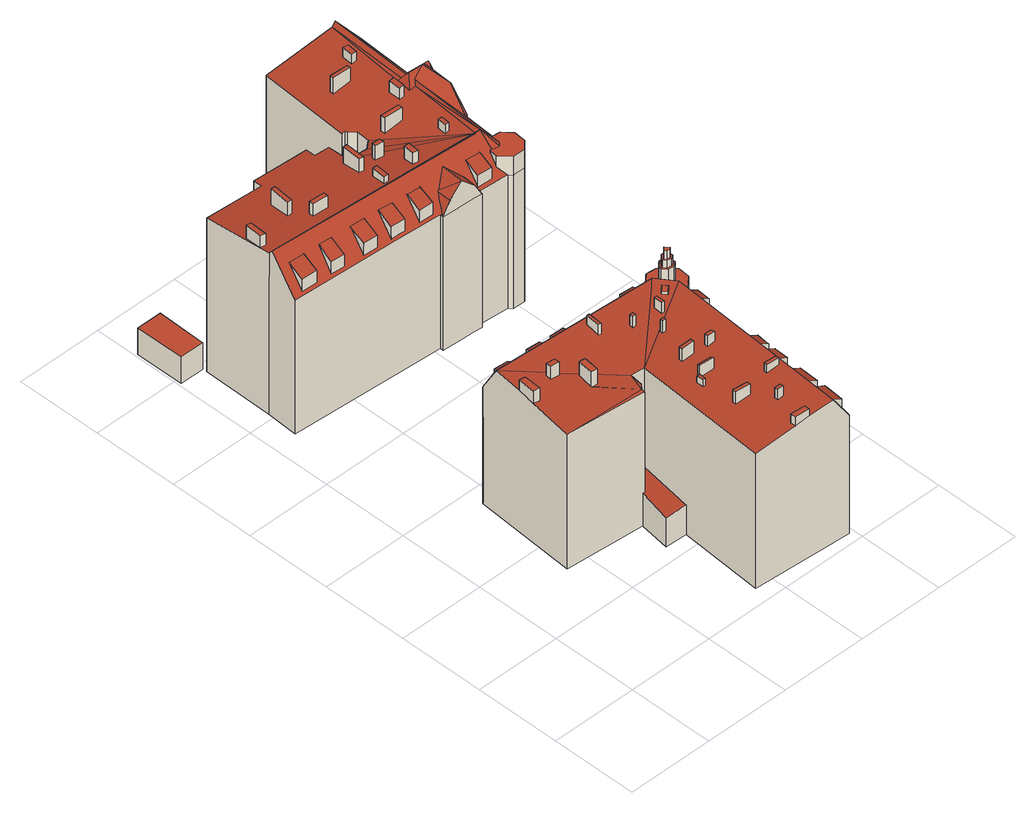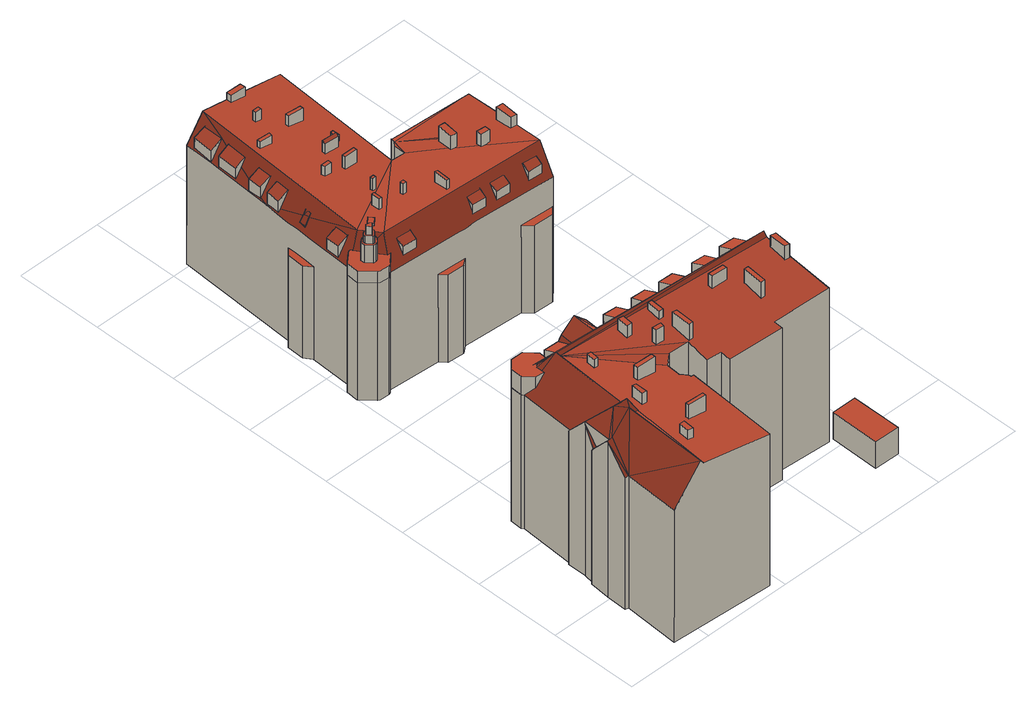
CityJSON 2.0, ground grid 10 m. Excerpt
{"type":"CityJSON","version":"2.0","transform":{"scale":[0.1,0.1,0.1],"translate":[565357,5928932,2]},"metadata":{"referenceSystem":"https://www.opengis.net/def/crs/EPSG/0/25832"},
"CityObjects":{
"building1":{"type":"Building","attributes":{"Grundfläche 2D":"16.423374","Grundhöhe NN":"2.411"},"geometry":[{"type":"Solid","lod":"3","boundaries":[[[[0,1,2,3]],[[4,5,3,2]],[[5,6,0,3]],[[6,7,1,0]],[[7,4,2,1]],[[7,6,5,4]]]],"semantics":{"surfaces":[{"type":"RoofSurface"},{"type":"WallSurface"},{"type":"GroundSurface"}],"values":[[0,1,1,1,1,2]]}}]},
"building2":{"type":"Building","attributes":{"Grundfläche 2D":"441.961709","Grundhöhe NN":"3.149"},"children":["building2-1","building2-2","building2-3","building2-4","building2-5","building2-6","building2-7","building2-8","building2-9","building2-10","building2-11","building2-12","building2-13","building2-14","building2-15","building2-16","building2-17","building2-18","building2-19","building2-20","building2-21","building2-22","building2-23","building2-24","building2-25","building2-26","building2-27","building2-28","building2-29"],"geometry":[{"type":"MultiSurface","lod":"3","boundaries":[[[8,9,10,11,12,13,14,15,16,17,18,19,20,21],[22,23,24,25,26,27,28,29,30]],[[31,32,33,34,35,36,37,38,39,40],[41,42,32]],[[37,36,35,34,33,43,44,38]],[[32,42,41]],[[45,46,32,31]],[[47,33,32]],[[48,44,43]],[[49,48,43,50,51,52]],[[53,54,55,56,57,58,49,59,60,61,62]],[[8,48,63,64,65,66,53,67,68,69,70,71,72,9]],[[57,56,55,54,53,66,65,64,63,48,49,58]],[[21,20,44]],[[44,48,8,21]],[[38,44,20,19,73,74,75,76,77,78]],[[79,80,81,82,83]],[[84,85,86,87]],[[88,89,90,91,92,93,94,95,96]],[[97,98,99,100]],[[10,9,72]],[[10,72,71,70,101,12,11]],[[101,102,103,14,13,12]],[[103,104,15,14]],[[104,105,106,17,16,15]],[[106,107,73,19,18,17]],[[79,83,108,109]],[[80,79,109,110]],[[81,80,110,111]],[[82,81,111,112,70,69,68,67,53,62,61,60,113,108,83]],[[101,70,112,114]],[[115,103,102,101,114,116]],[[104,103,115,117]],[[118,106,105,104,117,119]],[[120,73,107,106,118,121]],[[98,97,122,123,86,85,124,125,78,77,76,75,74,73,120,126]],[[31,40,39,38,78,125,127]],[[46,45,31,127,128,96,95]],[[46,95,94,32]],[[32,94,93,47]],[[47,93,92,33]],[[33,92,91,43]],[[90,89,129,130,50,43,91]],[[60,59,49,52,51,50,130,131,132,113]],[[87,86,123,133]],[[84,87,133,134]],[[85,84,134,124]],[[135,129,89,88]],[[88,96,128,135]],[[99,98,126,136]],[[100,99,136,137]],[[137,122,97,100]],[[113,132,131,130,129,135,128,127,125,124,134,133,123,122,137,136,126,120,121,118,119,117,115,116,114,112,111,110,109,108]]],"semantics":{"surfaces":[{"type":"RoofSurface"},{"type":"WallSurface"},{"type":"GroundSurface"}],"values":[0,0,0,0,0,0,0,0,0,0,0,0,0,0,0,0,0,0,1,1,1,1,1,1,1,1,1,1,1,1,1,1,1,1,1,1,1,1,1,1,1,1,1,1,1,1,1,1,1,1,2]}}]},
"building2-1":{"type":"BuildingInstallation","parents":["building2"],"geometry":[{"type":"MultiSurface","lod":"3","boundaries":[[[138,139,140,141]],[[139,138,142,143]],[[141,140,144,145]],[[138,141,145,142]],[[140,139,143,144]]],"semantics":{"surfaces":[{"type":"RoofSurface"},{"type":"WallSurface"}],"values":[0,1,1,1,1]}}]},
"building2-2":{"type":"BuildingInstallation","parents":["building2"],"geometry":[{"type":"MultiSurface","lod":"3","boundaries":[[[146,147,148,149]],[[149,148,150,151]],[[146,149,151,152]],[[147,146,152,153]],[[148,147,153,150]]],"semantics":{"surfaces":[{"type":"RoofSurface"},{"type":"WallSurface"}],"values":[0,1,1,1,1]}}]},
"building2-3":{"type":"BuildingInstallation","parents":["building2"],"geometry":[{"type":"MultiSurface","lod":"3","boundaries":[[[154,155,156,157,158,159,160,161,162],[163,164,165,166,167,168,169,170,171,172,173,174]],[[157,156,27,26]],[[158,157,26,25]],[[159,158,25,24]],[[160,159,24,23]],[[30,162,161,160,23,22]],[[154,162,30,29]],[[155,154,29,28]],[[156,155,28,27]]],"semantics":{"surfaces":[{"type":"RoofSurface"},{"type":"WallSurface"}],"values":[0,1,1,1,1,1,1,1,1]}}]},
"building2-4":{"type":"BuildingInstallation","parents":["building2"],"geometry":[{"type":"MultiSurface","lod":"3","boundaries":[[[175,176,177,178]],[[178,177,179,180]],[[175,178,180,181]],[[176,175,181,182]],[[177,176,182,179]]],"semantics":{"surfaces":[{"type":"RoofSurface"},{"type":"WallSurface"}],"values":[0,1,1,1,1]}}]},
"building2-5":{"type":"BuildingInstallation","parents":["building2"],"geometry":[{"type":"MultiSurface","lod":"3","boundaries":[[[183,184,185,186,187,188,189]],[[184,183,189,55,190]],[[185,184,190,191]],[[191,54,187,186,185]]],"semantics":{"surfaces":[{"type":"RoofSurface"},{"type":"WallSurface"}],"values":[0,1,1,1]}}]},
"building2-6":{"type":"BuildingInstallation","parents":["building2"],"geometry":[{"type":"MultiSurface","lod":"3","boundaries":[[[192,193,194,195,196,197,198,199,200,201,202]],[[203,195,194,193,204,205]],[[206,197,196,195,203,207]],[[208,209,200,199,198,197,206,210]],[[201,200,209,211]],[[202,201,211,212]],[[204,193,192,202,212,213]]],"semantics":{"surfaces":[{"type":"RoofSurface"},{"type":"WallSurface"}],"values":[0,1,1,1,1,1,1]}}]},
"building2-7":{"type":"BuildingInstallation","parents":["building2"],"geometry":[{"type":"MultiSurface","lod":"3","boundaries":[[[214,215,216,217,218,219,220,221,222,223,224,225],[211,209,208,210,206,207,203,205,204,213,212]],[[169,216,215,214,171,170]],[[217,216,169,168]],[[166,165,220,219,218,217,168,167]],[[221,220,165,164]],[[174,223,222,221,164,163]],[[224,223,174,173]],[[225,224,173,172]],[[214,225,172,171]]],"semantics":{"surfaces":[{"type":"RoofSurface"},{"type":"WallSurface"}],"values":[0,1,1,1,1,1,1,1,1]}}]},
"building2-8":{"type":"BuildingInstallation","parents":["building2"],"geometry":[{"type":"MultiSurface","lod":"3","boundaries":[[[226,227,228,229]],[[229,228,230,231]],[[229,231,226]],[[227,230,228]]],"semantics":{"surfaces":[{"type":"RoofSurface"},{"type":"WallSurface"}],"values":[0,1,1,1]}}]},
"building2-9":{"type":"BuildingInstallation","parents":["building2"],"geometry":[{"type":"MultiSurface","lod":"3","boundaries":[[[232,233,234,235,236,237,238,239,240]],[[233,232,240,241,65]],[[238,237,242]],[[242,66,241,240,239,238]]],"semantics":{"surfaces":[{"type":"RoofSurface"},{"type":"WallSurface"}],"values":[0,1,1,1]}}]},
"building2-10":{"type":"BuildingInstallation","parents":["building2"],"geometry":[{"type":"MultiSurface","lod":"3","boundaries":[[[243,244,245,246]],[[246,245,247,248]],[[243,246,248,249]],[[244,243,249,250]],[[245,244,250,247]]],"semantics":{"surfaces":[{"type":"RoofSurface"},{"type":"WallSurface"}],"values":[0,1,1,1,1]}}]},
"building2-11":{"type":"BuildingInstallation","parents":["building2"],"geometry":[{"type":"MultiSurface","lod":"3","boundaries":[[[251,252,253,254]],[[254,253,255,256]],[[251,254,256,257]],[[252,251,257,258]],[[253,252,258,255]]],"semantics":{"surfaces":[{"type":"RoofSurface"},{"type":"WallSurface"}],"values":[0,1,1,1,1]}}]},
"building2-12":{"type":"BuildingInstallation","parents":["building2"],"geometry":[{"type":"MultiSurface","lod":"3","boundaries":[[[259,260,261,262]],[[262,261,39,40]],[[259,262,40,263]],[[260,259,263,264]],[[261,260,264,39]]],"semantics":{"surfaces":[{"type":"RoofSurface"},{"type":"WallSurface"}],"values":[0,1,1,1,1]}}]},
"building2-13":{"type":"BuildingInstallation","parents":["building2"],"geometry":[{"type":"MultiSurface","lod":"3","boundaries":[[[265,266,267,268]],[[268,267,269,270]],[[265,268,270,271]],[[266,265,271,272]],[[267,266,272,269]]],"semantics":{"surfaces":[{"type":"RoofSurface"},{"type":"WallSurface"}],"values":[0,1,1,1,1]}}]},
"building2-14":{"type":"BuildingInstallation","parents":["building2"],"geometry":[{"type":"MultiSurface","lod":"3","boundaries":[[[273,274,58,275,276,277,278,279,280,281,282]],[[278,283,279]],[[273,282,284,274]],[[279,283,285,280]],[[285,286,284,282,281,280]]],"semantics":{"surfaces":[{"type":"RoofSurface"},{"type":"WallSurface"}],"values":[0,0,1,1,1]}}]},
"building2-15":{"type":"BuildingInstallation","parents":["building2"],"geometry":[{"type":"MultiSurface","lod":"3","boundaries":[[[287,288,289,290]],[[290,289,291,292]],[[287,290,292,293]],[[288,287,293,294]],[[289,288,294,291]]],"semantics":{"surfaces":[{"type":"RoofSurface"},{"type":"WallSurface"}],"values":[0,1,1,1,1]}}]},
"building2-16":{"type":"BuildingInstallation","parents":["building2"],"geometry":[{"type":"MultiSurface","lod":"3","boundaries":[[[295,296,297,298]],[[298,297,299,300]],[[295,298,300,301]],[[296,295,301,302]],[[297,296,302,299]]],"semantics":{"surfaces":[{"type":"RoofSurface"},{"type":"WallSurface"}],"values":[0,1,1,1,1]}}]},
"building2-17":{"type":"BuildingInstallation","parents":["building2"],"geometry":[{"type":"MultiSurface","lod":"3","boundaries":[[[303,304,305,306]],[[307,308,304,303]],[[36,309,305,304,308]],[[310,306,305,309,37]],[[310,307,303,306]]],"semantics":{"surfaces":[{"type":"RoofSurface"},{"type":"WallSurface"}],"values":[0,1,1,1,1]}}]},
"building2-18":{"type":"BuildingInstallation","parents":["building2"],"geometry":[{"type":"MultiSurface","lod":"3","boundaries":[[[311,312,313,314,315]],[[316,314,313,317]],[[315,314,316]],[[317,313,312,311,318]]],"semantics":{"surfaces":[{"type":"RoofSurface"},{"type":"WallSurface"}],"values":[0,1,1,1]}}]},
"building2-19":{"type":"BuildingInstallation","parents":["building2"],"geometry":[{"type":"MultiSurface","lod":"3","boundaries":[[[319,320,321,322]],[[322,321,323,324]],[[319,322,324,325]],[[320,319,325,326]],[[321,320,326,323]]],"semantics":{"surfaces":[{"type":"RoofSurface"},{"type":"WallSurface"}],"values":[0,1,1,1,1]}}]},
"building2-20":{"type":"BuildingInstallation","parents":["building2"],"geometry":[{"type":"MultiSurface","lod":"3","boundaries":[[[327,328,329,330,331,332,333]],[[331,330,334,335]],[[333,332,331,335,336,337]],[[334,330,329]]],"semantics":{"surfaces":[{"type":"RoofSurface"},{"type":"WallSurface"}],"values":[0,1,1,1]}}]},
"building2-21":{"type":"BuildingInstallation","parents":["building2"],"geometry":[{"type":"MultiSurface","lod":"3","boundaries":[[[338,339,340,341]],[[51,52,339,338]],[[340,339,52,342]],[[343,341,340,342]],[[343,51,338,341]]],"semantics":{"surfaces":[{"type":"RoofSurface"},{"type":"WallSurface"}],"values":[0,1,1,1,1]}}]},
"building2-22":{"type":"BuildingInstallation","parents":["building2"],"geometry":[{"type":"MultiSurface","lod":"3","boundaries":[[[344,345,346,347,348,349,350]],[[41,42,351,348,347,346]],[[352,350,349,348,351,34]],[[353,345,344,350,352,35]],[[346,345,353,41]]],"semantics":{"surfaces":[{"type":"RoofSurface"},{"type":"WallSurface"}],"values":[0,1,1,1,1]}}]},
"building2-23":{"type":"BuildingInstallation","parents":["building2"],"geometry":[{"type":"MultiSurface","lod":"3","boundaries":[[[354,355,356,357,358,359,360,361,362]],[[363,361,360]],[[356,364,365,366,359,358,357,356,355]],[[360,359,366,363]]],"semantics":{"surfaces":[{"type":"RoofSurface"},{"type":"WallSurface"}],"values":[0,1,1,1]}}]},
"building2-24":{"type":"BuildingInstallation","parents":["building2"],"geometry":[{"type":"MultiSurface","lod":"3","boundaries":[[[367,368,369,370,371,372,373]],[[371,370,374,375]],[[375,372,371]],[[376,374,370,369,368]]],"semantics":{"surfaces":[{"type":"RoofSurface"},{"type":"WallSurface"}],"values":[0,1,1,1]}}]},
"building2-25":{"type":"BuildingInstallation","parents":["building2"],"geometry":[{"type":"MultiSurface","lod":"3","boundaries":[[[377,378,379,380]],[[380,379,381,382]],[[377,380,382,383]],[[378,377,383,384]],[[379,378,384,381]]],"semantics":{"surfaces":[{"type":"RoofSurface"},{"type":"WallSurface"}],"values":[0,1,1,1,1]}}]},
"building2-26":{"type":"BuildingInstallation","parents":["building2"],"geometry":[{"type":"MultiSurface","lod":"3","boundaries":[[[385,386,387,388]],[[388,387,389,390]],[[385,388,390,391]],[[386,385,391,392]],[[387,386,392,389]]],"semantics":{"surfaces":[{"type":"RoofSurface"},{"type":"WallSurface"}],"values":[0,1,1,1,1]}}]},
"building2-27":{"type":"BuildingInstallation","parents":["building2"],"geometry":[{"type":"MultiSurface","lod":"3","boundaries":[[[393,394,395,396]],[[397,398,396,395]],[[393,396,398,399]],[[399,400,394,393]],[[395,394,400,397]]],"semantics":{"surfaces":[{"type":"RoofSurface"},{"type":"WallSurface"}],"values":[0,1,1,1,1]}}]},
"building2-28":{"type":"BuildingInstallation","parents":["building2"],"geometry":[{"type":"MultiSurface","lod":"3","boundaries":[[[401,402,403,404,405,406,407,408,409]],[[404,403,402,57,410]],[[405,404,410,411]],[[406,405,411,56,407]]],"semantics":{"surfaces":[{"type":"RoofSurface"},{"type":"WallSurface"}],"values":[0,1,1,1]}}]},
"building2-29":{"type":"BuildingInstallation","parents":["building2"],"geometry":[{"type":"MultiSurface","lod":"3","boundaries":[[[412,413,414,415]],[[416,417,418,413,412,419]],[[420,421,415,414]],[[422,423,63,420,414,413,418,417]],[[421,64,424,419,412,415]],[[424,422,417,416,419]]],"semantics":{"surfaces":[{"type":"RoofSurface"},{"type":"WallSurface"}],"values":[0,0,1,1,1,1]}}]},
"building3":{"type":"Building","attributes":{"Grundfläche 2D":"478.267609","Grundhöhe NN":"2.138"},"children":["building3-1","building3-2","building3-3","building3-4","building3-5","building3-6","building3-7","building3-8","building3-9","building3-10","building3-11","building3-12","building3-13","building3-14","building3-15","building3-16","building3-17","building3-18","building3-19","building3-20"],"geometry":[{"type":"Solid","lod":"3","boundaries":[[[[425,426,427,428,429,430,431,432,433,434]],[[435,436,429,428,427]],[[426,425,434,433,437,438,439,440]],[[441,435,427]],[[429,436,435,442,443]],[[444,445,442]],[[429,443,442,445,446]],[[445,447,448,429,446]],[[449,450,447]],[[448,447,450,451]],[[452,453,454,448,451]],[[455,456,457,458,459,460,461]],[[458,457,462]],[[461,463,455]],[[464,463,461]],[[463,465,455]],[[451,465,452]],[[452,465,466,467]],[[455,465,451]],[[468,469,463]],[[469,465,463]],[[469,470,466,465]],[[470,467,466]],[[471,454,453,467,470,472,473,474,475,476,477,478]],[[479,471,478]],[[480,471,479]],[[480,481,482,483,484,485,486,487,471]],[[430,471,487]],[[429,471,430]],[[452,467,453]],[[451,456,455]],[[451,450,456]],[[454,429,448]],[[454,471,429]],[[456,450,462,457]],[[433,432,431,488,489]],[[437,433,489,490]],[[491,492,440,439,438,437,490,493]],[[426,440,492,494]],[[427,426,494,495]],[[441,427,495,496]],[[435,441,496,497]],[[442,435,497,498]],[[444,442,498,499]],[[445,444,499,500]],[[447,445,500,501]],[[449,447,501,502]],[[462,450,449,502,503]],[[458,462,503,504]],[[459,458,504,505]],[[506,461,460,459,505,507]],[[464,461,506,508]],[[463,464,508,509]],[[468,463,509,510]],[[511,473,472,470,469,468,510,512]],[[474,473,511,513]],[[475,474,513,514]],[[476,475,514,515]],[[477,476,515,516]],[[478,477,516,517]],[[479,478,517,518]],[[480,479,518,519]],[[481,480,519,520]],[[482,481,520,521]],[[483,482,521,522]],[[484,483,522,523]],[[485,484,523,524]],[[486,485,524,525]],[[488,431,430,487,526]],[[487,486,525,526]],[[521,520,519,518,517,516,515,514,513,511,512,510,509,508,506,507,505,504,503,502,501,500,499,498,497,496,495,494,492,491,493,490,489,488,526,525,524,523,522]]]],"semantics":{"surfaces":[{"type":"RoofSurface"},{"type":"WallSurface"},{"type":"GroundSurface"}],"values":[[0,0,0,0,0,0,0,0,0,0,0,0,0,0,0,0,0,0,0,0,0,0,0,0,0,0,0,0,0,0,0,0,0,0,1,1,1,1,1,1,1,1,1,1,1,1,1,1,1,1,1,1,1,1,1,1,1,1,1,1,1,1,1,1,1,1,1,1,1,1,2]]}}]},
"building3-1":{"type":"BuildingInstallation","parents":["building3"],"geometry":[{"type":"MultiSurface","lod":"3","boundaries":[[[527,528,529,530]],[[530,529,531,532]],[[532,533,527,530]],[[533,534,528,527]],[[529,528,534,531]]],"semantics":{"surfaces":[{"type":"RoofSurface"},{"type":"WallSurface"}],"values":[0,1,1,1,1]}}]},
"building3-2":{"type":"BuildingInstallation","parents":["building3"],"geometry":[{"type":"MultiSurface","lod":"3","boundaries":[[[535,536,537,538]],[[538,537,539,540]],[[540,541,535,538]],[[536,535,541,542]],[[542,539,537,536]]],"semantics":{"surfaces":[{"type":"RoofSurface"},{"type":"WallSurface"}],"values":[0,1,1,1,1]}}]},
"building3-3":{"type":"BuildingInstallation","parents":["building3"],"geometry":[{"type":"MultiSurface","lod":"3","boundaries":[[[543,544,545,546]],[[546,545,547,548]],[[543,546,548,549]],[[544,543,549,550]],[[545,544,550,547]]],"semantics":{"surfaces":[{"type":"RoofSurface"},{"type":"WallSurface"}],"values":[0,1,1,1,1]}}]},
"building3-4":{"type":"BuildingInstallation","parents":["building3"],"geometry":[{"type":"MultiSurface","lod":"3","boundaries":[[[440,551,552,553]],[[554,555,556,553,552,557,558]],[[556,555,559,560]],[[556,560,561,562]],[[563,437,562,561,564,565]],[[440,425,551]],[[566,434,437,563,565,564]],[[437,438,439,440,553,556,562]]],"semantics":{"surfaces":[{"type":"RoofSurface"},{"type":"WallSurface"}],"values":[0,0,0,0,0,1,1,1]}}]},
"building3-5":{"type":"BuildingInstallation","parents":["building3"],"geometry":[{"type":"MultiSurface","lod":"3","boundaries":[[[567,568,569,570,571,572]],[[567,573,568]],[[570,569,568,573,574,575]],[[570,575,571]]],"semantics":{"surfaces":[{"type":"RoofSurface"},{"type":"WallSurface"}],"values":[0,1,1,1]}}]},
"building3-6":{"type":"BuildingInstallation","parents":["building3"],"geometry":[{"type":"MultiSurface","lod":"3","boundaries":[[[576,577,578,579]],[[576,579,580]],[[581,577,576,580,582]],[[577,581,583,578]]],"semantics":{"surfaces":[{"type":"RoofSurface"},{"type":"WallSurface"}],"values":[0,1,1,1]}}]},
"building3-7":{"type":"BuildingInstallation","parents":["building3"],"geometry":[{"type":"MultiSurface","lod":"3","boundaries":[[[584,585,586,587]],[[587,586,588,589]],[[584,587,589,590]],[[585,584,590,591]]],"semantics":{"surfaces":[{"type":"RoofSurface"},{"type":"WallSurface"}],"values":[0,1,1,1]}}]},
"building3-8":{"type":"BuildingInstallation","parents":["building3"],"geometry":[{"type":"MultiSurface","lod":"3","boundaries":[[[592,593,594,595]],[[594,593,596,597]],[[595,594,597,598]],[[593,592,599,596]]],"semantics":{"surfaces":[{"type":"RoofSurface"},{"type":"WallSurface"}],"values":[0,1,1,1]}}]},
"building3-9":{"type":"BuildingInstallation","parents":["building3"],"geometry":[{"type":"MultiSurface","lod":"3","boundaries":[[[600,601,602,603]],[[603,602,604,605]],[[600,603,605,606]],[[601,600,606,607]],[[602,601,607,604]]],"semantics":{"surfaces":[{"type":"RoofSurface"},{"type":"WallSurface"}],"values":[0,1,1,1,1]}}]},
"building3-10":{"type":"BuildingInstallation","parents":["building3"],"geometry":[{"type":"MultiSurface","lod":"3","boundaries":[[[608,609,610,611]],[[611,610,612,613]],[[608,611,613,614]],[[609,608,614,615]],[[610,609,615,612]]],"semantics":{"surfaces":[{"type":"RoofSurface"},{"type":"WallSurface"}],"values":[0,1,1,1,1]}}]},
"building3-11":{"type":"BuildingInstallation","parents":["building3"],"geometry":[{"type":"MultiSurface","lod":"3","boundaries":[[[616,617,618,619]],[[619,618,620,621]],[[616,619,621,622]],[[617,616,622,623]],[[618,617,623,620]]],"semantics":{"surfaces":[{"type":"RoofSurface"},{"type":"WallSurface"}],"values":[0,1,1,1,1]}}]},
"building3-12":{"type":"BuildingInstallation","parents":["building3"],"geometry":[{"type":"MultiSurface","lod":"3","boundaries":[[[624,625,626,627,628,446,443,436,428,629,630,631,632]],[[633,630,629]],[[435,442,625,624]],[[442,444,626,625]],[[626,444,445,634,627]],[[634,635,628,627]],[[633,636,631,630]],[[427,441,632,631,636]],[[624,632,441,435]]],"semantics":{"surfaces":[{"type":"RoofSurface"},{"type":"WallSurface"}],"values":[0,1,1,1,1,1,1,1,1]}}]},
"building3-13":{"type":"BuildingInstallation","parents":["building3"],"geometry":[{"type":"MultiSurface","lod":"3","boundaries":[[[637,638,639,640]],[[640,639,641,642]],[[637,640,642,643]],[[638,637,643,644]],[[639,638,644,641]]],"semantics":{"surfaces":[{"type":"RoofSurface"},{"type":"WallSurface"}],"values":[0,1,1,1,1]}}]},
"building3-14":{"type":"BuildingInstallation","parents":["building3"],"geometry":[{"type":"MultiSurface","lod":"3","boundaries":[[[645,646,647,648]],[[648,647,649,650]],[[645,648,650,651]],[[646,645,651,652]],[[647,646,652,649]]],"semantics":{"surfaces":[{"type":"RoofSurface"},{"type":"WallSurface"}],"values":[0,1,1,1,1]}}]},
"building3-15":{"type":"BuildingInstallation","parents":["building3"],"geometry":[{"type":"MultiSurface","lod":"3","boundaries":[[[653,654,655,656]],[[656,655,657,658]],[[653,656,658,659]],[[654,653,659,660]],[[655,654,660,657]]],"semantics":{"surfaces":[{"type":"RoofSurface"},{"type":"WallSurface"}],"values":[0,1,1,1,1]}}]},
"building3-16":{"type":"BuildingInstallation","parents":["building3"],"geometry":[{"type":"MultiSurface","lod":"3","boundaries":[[[661,662,663,664]],[[661,664,665,666]],[[661,666,667,662]],[[664,663,668,665]]],"semantics":{"surfaces":[{"type":"RoofSurface"},{"type":"WallSurface"}],"values":[0,1,1,1]}}]},
"building3-17":{"type":"BuildingInstallation","parents":["building3"],"geometry":[{"type":"MultiSurface","lod":"3","boundaries":[[[669,670,671,672]],[[672,671,673,674]],[[669,672,674,675]],[[670,669,675,676]],[[671,670,676,673]]],"semantics":{"surfaces":[{"type":"RoofSurface"},{"type":"WallSurface"}],"values":[0,1,1,1,1]}}]},
"building3-18":{"type":"BuildingInstallation","parents":["building3"],"geometry":[{"type":"MultiSurface","lod":"3","boundaries":[[[677,678,679,680]],[[681,678,677]],[[679,678,681,682]],[[682,680,679]]],"semantics":{"surfaces":[{"type":"RoofSurface"},{"type":"WallSurface"}],"values":[0,1,1,1]}}]},
"building3-19":{"type":"BuildingInstallation","parents":["building3"],"geometry":[{"type":"MultiSurface","lod":"3","boundaries":[[[683,684,685,686]],[[686,685,687,688]],[[683,686,688,689]],[[684,683,689,690]],[[685,684,690,687]]],"semantics":{"surfaces":[{"type":"RoofSurface"},{"type":"WallSurface"}],"values":[0,1,1,1,1]}}]},
"building3-20":{"type":"BuildingInstallation","parents":["building3"],"geometry":[{"type":"MultiSurface","lod":"3","boundaries":[[[691,692,693,694]],[[694,693,695,696]],[[691,694,696,697]],[[692,691,697,698]],[[693,692,698,695]]],"semantics":{"surfaces":[{"type":"RoofSurface"},{"type":"WallSurface"}],"values":[0,1,1,1,1]}}]}
},
"vertices":[
[29,591,37],[30,648,37],[1,648,37],[1,591,37],[1,648,4],[1,591,4],[29,591,4],[30,648,4],
[291,225,171],[291,223,171],[294,223,171],[299,227,171],[307,234,171],[308,246,171],[308,248,171],[295,262,171],[293,263,171],[282,264,171],[280,263,171],[268,252,171],[272,252,171],[285,234,171],[284,250,171],[286,251,171],[289,251,171],[295,244,171],[295,240,171],[290,236,171],[283,237,171],[279,242,171],[280,246,171],[68,153,178],[162,150,176],[167,169,178],[137,196,182],[133,200,182],[116,215,184],[112,219,185],[75,253,189],[73,221,186],[71,201,184],[128,182,181],[129,182,180],[183,168,178],[267,242,189],[159,146,176],[161,145,176],[166,155,177],[282,222,189],[267,5,189],[172,11,178],[221,8,184],[238,7,186],[293,114,158],[291,105,160],[287,89,165],[282,70,170],[277,47,177],[274,36,180],[269,5,186],[287,4,158],[288,37,158],[289,47,158],[288,165,172],[288,158,170],[291,130,162],[292,119,159],[295,145,157],[295,157,157],[296,172,157],[299,227,157],[299,227,158],[294,223,167],[277,260,157],[192,265,157],[185,266,157],[171,266,157],[155,267,157],[76,272,156],[302,152,126],[303,172,126],[297,180,126],[295,157,126],[295,145,126],[85,280,120],[77,272,120],[116,270,120],[107,279,120],[154,110,47],[179,109,48],[179,110,48],[183,168,55],[167,169,55],[166,155,53],[162,150,53],[161,145,52],[159,146,52],[185,266,120],[218,264,120],[212,271,120],[193,272,120],[307,234,157],[308,246,157],[308,248,157],[295,262,157],[293,263,157],[282,264,157],[280,263,157],[295,145,11],[302,152,11],[303,172,11],[297,180,11],[299,227,11],[287,4,11],[307,234,11],[308,248,11],[308,246,11],[295,262,11],[282,264,11],[293,263,11],[277,260,11],[280,263,11],[185,266,11],[116,270,11],[77,272,11],[76,272,11],[218,264,11],[68,153,11],[159,146,11],[179,109,11],[172,11,11],[267,5,11],[269,5,11],[107,279,11],[85,280,11],[154,110,11],[212,271,11],[193,272,11],
[201,109,189],[204,109,189],[205,117,189],[201,117,189],[201,109,181],[204,109,181],[205,117,181],[201,117,181],
[266,228,190],[259,222,190],[263,217,190],[270,223,190],[263,217,187],[270,223,188],[266,228,188],[259,222,187],
[279,242,193],[283,237,193],[290,236,193],[295,240,193],[295,244,193],[289,251,193],[286,251,193],[284,250,193],[280,246,193],[285,248,193],[286,249,193],[288,249,193],[288,248,193],[292,244,193],[293,243,193],[293,241,193],[291,239,193],[289,238,193],[284,239,193],[281,243,193],[282,245,193],
[234,48,198],[234,44,198],[241,44,198],[241,48,198],[241,44,186],[241,48,186],[234,48,185],[234,44,185],
[287,89,175],[291,89,173],[291,105,173],[291,105,174],[279,106,180],[279,100,180],[278,90,180],[291,89,159],[291,105,159],
[286,241,212],[289,240,212],[290,241,212],[291,242,212],[289,244,212],[287,247,212],[286,246,212],[285,245,212],[284,244,212],[283,243,212],[285,241,212],[291,242,202],[289,240,202],[290,241,202],[287,247,202],[289,244,202],[285,245,202],[284,244,202],[286,246,202],[283,243,202],[285,241,202],[286,241,202],
[289,238,202],[291,239,202],[293,241,202],[293,243,202],[292,244,202],[288,248,202],[288,249,202],[286,249,202],[285,248,202],[282,245,202],[281,243,202],[284,239,202],
[154,253,180],[170,252,180],[171,262,175],[155,263,175],[171,262,164],[155,263,164],
[291,130,174],[281,131,180],[281,127,180],[280,118,180],[280,116,180],[280,115,180],[292,114,173],[292,119,173],[293,130,173],[293,130,159],[292,114,159],
[240,146,198],[240,142,198],[249,142,198],[248,146,198],[249,142,186],[248,146,186],[240,146,185],[240,142,185],
[245,204,199],[245,214,199],[242,214,199],[242,204,199],[242,214,186],[242,204,185],[245,204,185],[245,214,186],
[79,200,199],[80,220,199],[73,221,199],[71,201,199],[79,200,183],[80,220,186],
[211,150,198],[211,146,198],[226,146,198],[226,150,198],[226,146,183],[226,150,183],[211,150,182],[211,146,182],
[284,37,175],[274,37,180],[274,29,180],[274,27,180],[274,21,180],[273,15,180],[274,14,179],[286,13,173],[288,35,173],[288,37,173],[273,14,180],[288,37,159],[286,13,159],[288,35,159],
[208,123,195],[207,119,197],[224,118,197],[224,122,195],[224,118,183],[224,122,183],[208,123,182],[207,119,182],
[210,214,198],[210,210,198],[214,210,198],[214,214,198],[214,210,184],[214,214,185],[210,214,185],[210,210,184],
[106,213,200],[116,212,200],[116,218,200],[106,219,200],[106,213,184],[116,212,184],[116,218,185],[106,219,185],
[142,254,180],[142,262,176],[142,264,175],[126,265,175],[125,255,180],[126,265,164],[142,264,164],[142,262,166],
[225,189,198],[225,186,198],[229,186,198],[229,189,198],[229,186,183],[229,189,183],[225,189,183],[225,186,183],
[244,248,180],[246,248,180],[257,248,180],[257,257,175],[241,258,175],[240,250,179],[240,249,180],[257,257,164],[241,258,164],[240,250,178],[240,249,179],
[221,8,195],[238,7,195],[238,13,195],[221,14,195],[238,13,186],[221,14,184],
[133,200,199],[130,200,199],[128,182,199],[129,182,199],[135,181,199],[137,196,199],[137,199,199],[135,181,180],[137,199,182],[130,200,182],
[286,204,180],[286,198,180],[286,198,179],[287,198,179],[289,198,178],[297,197,173],[298,213,173],[286,214,180],[286,207,180],[298,213,159],[287,198,177],[289,198,174],[297,197,159],
[101,256,180],[102,256,180],[102,258,180],[102,266,175],[86,267,175],[85,257,180],[96,257,180],[102,266,163],[86,267,163],[102,258,178],
[179,224,199],[182,223,199],[183,240,199],[180,240,199],[183,240,188],[180,240,188],[179,224,186],[182,223,186],
[252,80,197],[251,76,197],[266,75,197],[266,79,197],[266,75,189],[266,79,189],[252,80,187],[251,76,187],
[205,74,197],[205,70,197],[222,68,197],[222,72,197],[222,68,184],[222,72,184],[205,74,182],[205,70,182],
[275,48,180],[275,47,180],[277,47,179],[288,47,173],[289,70,173],[282,70,177],[277,71,180],[276,65,180],[275,50,180],[288,47,159],[289,70,159],
[288,158,171],[288,165,173],[286,165,176],[285,158,176],[292,158,164],[293,165,164],[291,165,167],[292,157,164],[286,165,175],[285,158,175],[293,165,163],[291,165,166],[292,157,163],
[253,457,167],[255,457,167],[290,454,167],[287,472,190],[285,485,207],[31,502,207],[29,470,167],[149,463,167],[207,459,167],[209,459,167],[308,450,167],[295,470,190],[207,455,167],[230,454,167],[246,453,167],[255,452,167],[294,450,167],[317,459,167],[299,474,190],[318,473,167],[316,475,167],[299,481,190],[320,539,167],[291,577,207],[322,539,167],[322,561,193],[305,581,214],[289,582,214],[282,574,201],[289,574,202],[322,596,195],[324,594,193],[322,575,170],[324,573,168],[326,573,167],[328,593,191],[328,596,194],[322,561,189],[325,621,165],[329,620,165],[291,587,207],[288,591,202],[283,591,201],[329,684,165],[296,686,207],[292,686,202],[282,488,202],[212,691,190],[211,691,190],[204,584,190],[207,584,191],[208,581,191],[214,575,192],[213,559,192],[202,550,194],[179,552,195],[181,579,191],[164,580,191],[165,592,190],[100,596,190],[100,585,191],[32,589,192],[31,506,202],[29,470,1],[207,459,1],[207,455,1],[246,453,1],[255,452,1],[230,454,1],[255,457,1],[290,454,1],[294,450,1],[308,450,1],[317,459,1],[318,473,1],[316,475,1],[320,539,1],[322,539,1],[322,561,1],[324,573,1],[326,573,1],[328,596,1],[328,593,1],[329,620,1],[325,621,1],[329,684,1],[211,691,1],[212,691,1],[204,584,1],[207,584,1],[208,581,1],[214,575,1],[213,559,1],[202,550,1],[179,552,1],[181,579,1],[164,580,1],[165,592,1],[100,596,1],[100,585,1],[32,589,1],[31,506,1],
[176,528,215],[177,551,215],[172,551,215],[171,529,215],[172,551,195],[171,529,198],[176,528,198],[177,551,195],
[37,517,215],[38,537,215],[33,538,215],[31,518,215],[33,538,198],[31,518,201],[37,517,201],[38,537,198],
[87,533,215],[89,557,215],[84,557,215],[82,533,215],[84,557,195],[82,533,198],[87,533,198],[89,557,195],
[249,466,179],[247,469,183],[246,453,183],[237,477,193],[232,482,198],[230,454,198],[246,470,184],[244,472,186],[222,475,188],[217,471,184],[216,471,183],[215,454,183],[209,459,171],[214,468,179],[210,460,172],[210,460,168],
[257,476,193],[256,459,185],[257,459,185],[273,458,185],[274,476,193],[258,476,193],[256,459,170],[257,459,170],[273,458,170],
[149,465,185],[166,464,185],[167,482,193],[150,483,194],[149,465,170],[166,464,170],[160,465,170],[166,465,172],
[92,469,185],[93,487,194],[78,488,194],[76,470,185],[77,486,191],[76,470,170],[92,469,170],[93,481,186],
[185,481,193],[184,463,185],[200,462,185],[201,480,193],[184,463,170],[200,462,170],[200,471,182],[184,468,177],
[234,626,214],[255,625,214],[255,629,214],[234,630,214],[255,629,197],[234,630,194],[234,626,194],[255,625,197],
[269,510,210],[270,520,210],[265,520,210],[264,510,210],[265,520,199],[264,510,199],[269,510,200],[270,520,200],
[115,514,215],[115,519,215],[97,520,215],[97,515,215],[97,520,200],[97,515,200],[115,514,200],[115,519,200],
[308,450,190],[317,459,190],[318,473,190],[309,483,190],[299,484,190],[285,472,190],[284,471,190],[283,462,190],[294,450,190],[284,471,188],[309,483,176],[299,484,189],[283,462,176],
[194,531,215],[204,530,215],[204,535,215],[195,536,215],[204,535,197],[195,536,197],[194,531,198],[204,530,197],
[218,499,215],[219,512,215],[213,512,215],[212,500,215],[213,512,200],[212,500,201],[218,499,201],[219,512,200],
[268,573,213],[273,573,214],[274,587,214],[268,587,213],[274,587,200],[268,587,199],[268,573,199],[273,573,200],
[132,466,185],[133,485,194],[116,486,194],[115,467,185],[115,467,170],[132,466,170],[132,468,173],[116,474,178],
[277,639,211],[278,651,211],[272,652,211],[271,639,211],[272,652,199],[271,639,199],[277,639,200],[278,651,200],
[41,491,194],[40,472,185],[58,471,185],[59,490,194],[40,472,170],[58,471,170],
[229,554,213],[251,553,213],[251,558,213],[229,559,213],[251,558,197],[229,559,194],[229,554,194],[251,553,197],
[179,499,210],[180,515,210],[175,515,210],[174,499,210],[175,515,200],[174,499,202],[179,499,202],[180,515,200]
]}
